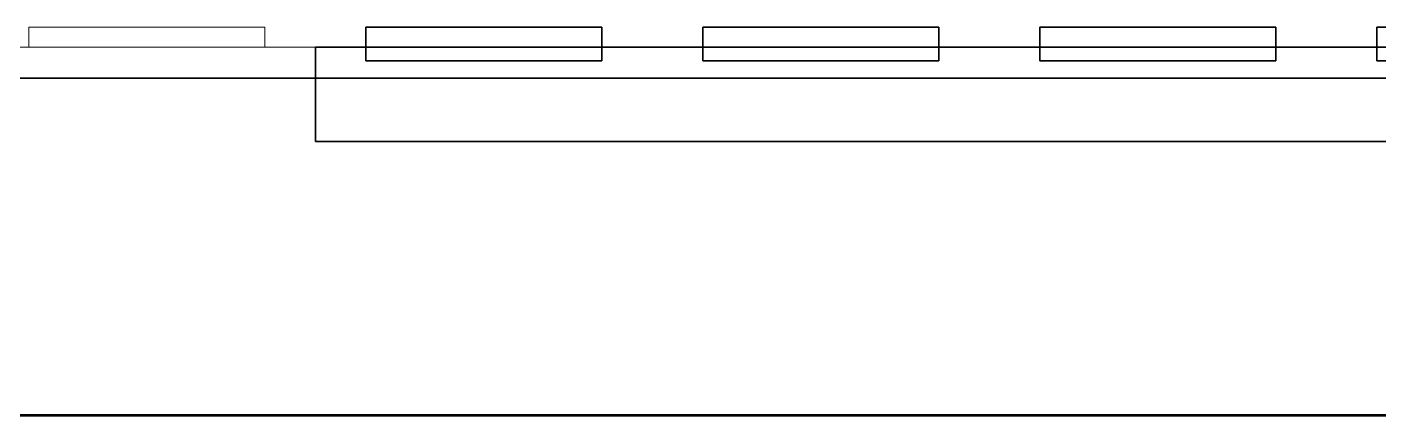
# Model space of a CAD drawing. Header units: millimetres. Extents: x -153298 to 620751, y -313239 to 250031.
# Drawn here: x 126215.1 to 126415.7, y -294559.5 to -294501.8 of the extents above; entities that cross this region are included whole.
import ezdxf

# ---------------------------------------------------------------- set-up
doc = ezdxf.new("R2010")
doc.units = ezdxf.units.MM
for name, color, linetype, lineweight in [('A-FLOR-LEVL', 7, 'Continuous', 35), ('A-FLOR-LEVL-E', 7, 'Continuous', 35), ('A-GENM', 7, 'Continuous', 9)]:
    doc.layers.add(name, color=color, linetype=linetype, lineweight=lineweight)

# ---------------------------------------------------------------- blocks, each defined once
blk = doc.blocks.new('Ramp - Ramp-6647670-2120-01 ENTRANCE 1 SECTION A')
at = {"layer": 'A-FLOR-LEVL', "color": 7}
for p, q in [((-856476.19, 101937.4), (-858376.19, 101937.4)), ((-858376.19, 101887.4), (-856476.19, 101887.4))]:
    blk.add_line(p, q, dxfattribs=at)
at = {"layer": 'A-FLOR-LEVL-E', "color": 7}
blk.add_line((-856476.19, 101887.23), (-858176.85, 101887.23), dxfattribs=at)
blk = doc.blocks.new('DPA_GM_Tactile Tile Line Base - Decision Tactile-4203949-2120-01 ENTRANCE 1 SECTION A')
at = {"layer": 'A-GENM', "color": 7}
for p, q in [((-856984.87, 101945), (-856984.87, 101940)), ((-856984.87, 101945), (-856984.87, 101942)), ((-856984.87, 101945), (-856984.87, 101942)), ((-856984.87, 101945), (-856984.87, 101942)), ((-856984.87, 101945), (-856984.87, 101942)), ((-856984.87, 101945), (-856984.87, 101942)), ((-856984.87, 101945), (-856984.87, 101942)), ((-856984.87, 101945), (-856984.87, 101942)), ((-856984.87, 101945), (-856984.87, 101942)), ((-856984.87, 101945), (-856984.87, 101942)), ((-856984.87, 101945), (-856984.87, 101942)), ((-856984.87, 101945), (-856984.87, 101942)), ((-856984.87, 101945), (-856984.87, 101942)), ((-856984.87, 101945), (-856984.87, 101942)), ((-856984.87, 101945), (-856984.87, 101942)), ((-856984.87, 101945), (-856984.87, 101942)), ((-856984.87, 101945), (-856984.87, 101942)), ((-856984.87, 101945), (-856984.87, 101942)), ((-856984.87, 101945), (-856984.87, 101942)), ((-856984.87, 101945), (-856984.87, 101942)), ((-856967.37, 101945), (-856984.52, 101945)), ((-856976.87, 101945), (-856984.28, 101945)), ((-856984.28, 101945), (-856976.87, 101945)), ((-856976.87, 101945), (-856984.28, 101945)), ((-856984.28, 101945), (-856976.87, 101945)), ((-856976.87, 101945), (-856984.28, 101945)), ((-856984.28, 101945), (-856976.87, 101945)), ((-856976.87, 101945), (-856984.28, 101945)), ((-856984.28, 101945), (-856976.87, 101945)), ((-856976.87, 101945), (-856984.28, 101945)), ((-856984.28, 101945), (-856976.87, 101945)), ((-856976.87, 101945), (-856984.28, 101945)), ((-856984.28, 101945), (-856976.87, 101945)), ((-856976.87, 101945), (-856984.28, 101945)), ((-856984.28, 101945), (-856976.87, 101945)), ((-856976.87, 101945), (-856984.28, 101945)), ((-856984.28, 101945), (-856976.87, 101945)), ((-856976.87, 101945), (-856984.28, 101945)), ((-856984.28, 101945), (-856976.87, 101945)), ((-856976.87, 101945), (-856984.28, 101945)), ((-856984.28, 101945), (-856976.87, 101945)), ((-856976.87, 101945), (-856984.28, 101945)), ((-856984.28, 101945), (-856976.87, 101945)), ((-856976.87, 101945), (-856984.28, 101945)), ((-856984.28, 101945), (-856976.87, 101945)), ((-856976.87, 101945), (-856984.28, 101945)), ((-856984.28, 101945), (-856976.87, 101945)), ((-856976.87, 101945), (-856984.28, 101945)), ((-856984.28, 101945), (-856976.87, 101945)), ((-856976.87, 101945), (-856984.28, 101945)), ((-856984.28, 101945), (-856976.87, 101945)), ((-856976.87, 101945), (-856984.28, 101945)), ((-856984.28, 101945), (-856976.87, 101945)), ((-856976.87, 101945), (-856984.28, 101945)), ((-856984.28, 101945), (-856976.87, 101945)), ((-856976.87, 101945), (-856984.28, 101945)), ((-856984.28, 101945), (-856976.87, 101945)), ((-856976.87, 101945), (-856984.28, 101945)), ((-856984.28, 101945), (-856976.87, 101945)), ((-856967.37, 101945), (-856976.12, 101945)), ((-856976.12, 101945), (-856967.37, 101945)), ((-856967.37, 101945), (-856976.12, 101945)), ((-856976.12, 101945), (-856967.37, 101945)), ((-856967.37, 101945), (-856976.12, 101945)), ((-856976.12, 101945), (-856967.37, 101945)), ((-856967.37, 101945), (-856976.12, 101945)), ((-856976.12, 101945), (-856967.37, 101945)), ((-856967.37, 101945), (-856976.12, 101945)), ((-856976.12, 101945), (-856967.37, 101945)), ((-856967.37, 101945), (-856976.12, 101945)), ((-856976.12, 101945), (-856967.37, 101945)), ((-856967.37, 101945), (-856976.12, 101945)), ((-856976.12, 101945), (-856967.37, 101945)), ((-856967.37, 101945), (-856976.12, 101945)), ((-856976.12, 101945), (-856967.37, 101945)), ((-856967.37, 101945), (-856976.12, 101945)), ((-856976.12, 101945), (-856967.37, 101945)), ((-856967.37, 101945), (-856976.12, 101945)), ((-856976.12, 101945), (-856967.37, 101945)), ((-856967.37, 101945), (-856976.12, 101945)), ((-856976.12, 101945), (-856967.37, 101945)), ((-856967.37, 101945), (-856976.12, 101945)), ((-856976.12, 101945), (-856967.37, 101945)), ((-856967.37, 101945), (-856976.12, 101945)), ((-856976.12, 101945), (-856967.37, 101945)), ((-856967.37, 101945), (-856976.12, 101945)), ((-856976.12, 101945), (-856967.37, 101945)), ((-856967.37, 101945), (-856976.12, 101945)), ((-856976.12, 101945), (-856967.37, 101945)), ((-856967.37, 101945), (-856976.12, 101945)), ((-856976.12, 101945), (-856967.37, 101945)), ((-856967.37, 101945), (-856976.12, 101945)), ((-856976.12, 101945), (-856967.37, 101945)), ((-856967.37, 101945), (-856976.12, 101945)), ((-856976.12, 101945), (-856967.37, 101945)), ((-856967.37, 101945), (-856976.12, 101945)), ((-856976.12, 101945), (-856967.37, 101945)), ((-856950.23, 101945), (-856967.37, 101945)), ((-856967.37, 101945), (-856962.84, 101945)), ((-856962.84, 101945), (-856967.37, 101945)), ((-856967.37, 101945), (-856962.84, 101945)), ((-856962.84, 101945), (-856967.37, 101945)), ((-856967.37, 101945), (-856962.84, 101945)), ((-856962.84, 101945), (-856967.37, 101945)), ((-856967.37, 101945), (-856962.84, 101945)), ((-856962.84, 101945), (-856967.37, 101945)), ((-856967.37, 101945), (-856962.84, 101945)), ((-856962.84, 101945), (-856967.37, 101945)), ((-856967.37, 101945), (-856962.84, 101945)), ((-856962.84, 101945), (-856967.37, 101945)), ((-856967.37, 101945), (-856962.84, 101945)), ((-856962.84, 101945), (-856967.37, 101945)), ((-856967.37, 101945), (-856962.84, 101945)), ((-856962.84, 101945), (-856967.37, 101945)), ((-856967.37, 101945), (-856962.84, 101945)), ((-856962.84, 101945), (-856967.37, 101945)), ((-856967.37, 101945), (-856962.84, 101945)), ((-856962.84, 101945), (-856967.37, 101945)), ((-856967.37, 101945), (-856962.84, 101945)), ((-856962.84, 101945), (-856967.37, 101945)), ((-856967.37, 101945), (-856962.84, 101945)), ((-856962.84, 101945), (-856967.37, 101945)), ((-856967.37, 101945), (-856962.84, 101945)), ((-856962.84, 101945), (-856967.37, 101945)), ((-856967.37, 101945), (-856962.84, 101945)), ((-856962.84, 101945), (-856967.37, 101945)), ((-856967.37, 101945), (-856962.84, 101945)), ((-856962.84, 101945), (-856967.37, 101945)), ((-856967.37, 101945), (-856962.84, 101945)), ((-856962.84, 101945), (-856967.37, 101945)), ((-856967.37, 101945), (-856962.84, 101945)), ((-856962.84, 101945), (-856967.37, 101945)), ((-856967.37, 101945), (-856962.84, 101945)), ((-856962.84, 101945), (-856967.37, 101945)), ((-856967.37, 101945), (-856962.84, 101945)), ((-856962.84, 101945), (-856967.37, 101945)), ((-856962.14, 101945), (-856955, 101945)), ((-856955, 101945), (-856962.14, 101945)), ((-856962.14, 101945), (-856955, 101945)), ((-856955, 101945), (-856962.14, 101945)), ((-856962.14, 101945), (-856955, 101945)), ((-856955, 101945), (-856962.14, 101945)), ((-856962.14, 101945), (-856955, 101945)), ((-856955, 101945), (-856962.14, 101945)), ((-856962.14, 101945), (-856955, 101945)), ((-856955, 101945), (-856962.14, 101945)), ((-856962.14, 101945), (-856955, 101945)), ((-856955, 101945), (-856962.14, 101945)), ((-856962.14, 101945), (-856955, 101945)), ((-856955, 101945), (-856962.14, 101945)), ((-856962.14, 101945), (-856955, 101945)), ((-856955, 101945), (-856962.14, 101945)), ((-856962.14, 101945), (-856955, 101945)), ((-856955, 101945), (-856962.14, 101945)), ((-856962.14, 101945), (-856955, 101945)), ((-856955, 101945), (-856962.14, 101945)), ((-856962.14, 101945), (-856955, 101945)), ((-856955, 101945), (-856962.14, 101945)), ((-856962.14, 101945), (-856955, 101945)), ((-856955, 101945), (-856962.14, 101945)), ((-856962.14, 101945), (-856955, 101945)), ((-856955, 101945), (-856962.14, 101945)), ((-856962.14, 101945), (-856955, 101945)), ((-856955, 101945), (-856962.14, 101945)), ((-856962.14, 101945), (-856955, 101945)), ((-856955, 101945), (-856962.14, 101945)), ((-856962.14, 101945), (-856955, 101945)), ((-856955, 101945), (-856962.14, 101945)), ((-856962.14, 101945), (-856955, 101945)), ((-856955, 101945), (-856962.14, 101945)), ((-856962.14, 101945), (-856955, 101945)), ((-856955, 101945), (-856962.14, 101945)), ((-856962.14, 101945), (-856955, 101945)), ((-856955, 101945), (-856962.14, 101945)), ((-856954.82, 101945), (-856950.47, 101945)), ((-856950.47, 101945), (-856954.82, 101945)), ((-856954.82, 101945), (-856950.47, 101945)), ((-856950.47, 101945), (-856954.82, 101945)), ((-856954.82, 101945), (-856950.47, 101945)), ((-856950.47, 101945), (-856954.82, 101945)), ((-856954.82, 101945), (-856950.47, 101945)), ((-856950.47, 101945), (-856954.82, 101945)), ((-856954.82, 101945), (-856950.47, 101945)), ((-856950.47, 101945), (-856954.82, 101945)), ((-856954.82, 101945), (-856950.47, 101945)), ((-856950.47, 101945), (-856954.82, 101945)), ((-856954.82, 101945), (-856950.47, 101945)), ((-856950.47, 101945), (-856954.82, 101945)), ((-856954.82, 101945), (-856950.47, 101945)), ((-856950.47, 101945), (-856954.82, 101945)), ((-856954.82, 101945), (-856950.47, 101945)), ((-856950.47, 101945), (-856954.82, 101945)), ((-856954.82, 101945), (-856950.47, 101945)), ((-856950.47, 101945), (-856954.82, 101945)), ((-856954.82, 101945), (-856950.47, 101945)), ((-856950.47, 101945), (-856954.82, 101945)), ((-856954.82, 101945), (-856950.47, 101945)), ((-856950.47, 101945), (-856954.82, 101945)), ((-856954.82, 101945), (-856950.47, 101945)), ((-856950.47, 101945), (-856954.82, 101945)), ((-856954.82, 101945), (-856950.47, 101945)), ((-856950.47, 101945), (-856954.82, 101945)), ((-856954.82, 101945), (-856950.47, 101945)), ((-856950.47, 101945), (-856954.82, 101945)), ((-856954.82, 101945), (-856950.47, 101945)), ((-856950.47, 101945), (-856954.82, 101945)), ((-856954.82, 101945), (-856950.47, 101945)), ((-856950.47, 101945), (-856954.82, 101945)), ((-856954.82, 101945), (-856950.47, 101945)), ((-856950.47, 101945), (-856954.82, 101945)), ((-856954.82, 101945), (-856950.47, 101945)), ((-856950.47, 101945), (-856954.82, 101945)), ((-856949.87, 101940), (-856949.87, 101945)), ((-856949.87, 101942), (-856949.87, 101945)), ((-856949.87, 101942), (-856949.87, 101945)), ((-856949.87, 101942), (-856949.87, 101945)), ((-856949.87, 101942), (-856949.87, 101945)), ((-856949.87, 101942), (-856949.87, 101945)), ((-856949.87, 101942), (-856949.87, 101945)), ((-856949.87, 101942), (-856949.87, 101945)), ((-856949.87, 101942), (-856949.87, 101945)), ((-856949.87, 101942), (-856949.87, 101945)), ((-856949.87, 101942), (-856949.87, 101945)), ((-856949.87, 101942), (-856949.87, 101945)), ((-856949.87, 101942), (-856949.87, 101945)), ((-856949.87, 101942), (-856949.87, 101945)), ((-856949.87, 101942), (-856949.87, 101945)), ((-856949.87, 101942), (-856949.87, 101945)), ((-856949.87, 101942), (-856949.87, 101945)), ((-856949.87, 101942), (-856949.87, 101945)), ((-856949.87, 101942), (-856949.87, 101945)), ((-856949.87, 101942), (-856949.87, 101945)), ((-856934.87, 101945), (-856934.87, 101940)), ((-856934.87, 101945), (-856934.87, 101942)), ((-856934.87, 101945), (-856934.87, 101942)), ((-856934.87, 101945), (-856934.87, 101942)), ((-856934.87, 101945), (-856934.87, 101942)), ((-856934.87, 101945), (-856934.87, 101942)), ((-856934.87, 101945), (-856934.87, 101942)), ((-856934.87, 101945), (-856934.87, 101942)), ((-856934.87, 101945), (-856934.87, 101942)), ((-856934.87, 101945), (-856934.87, 101942)), ((-856934.87, 101945), (-856934.87, 101942)), ((-856934.87, 101945), (-856934.87, 101942)), ((-856934.87, 101945), (-856934.87, 101942)), ((-856934.87, 101945), (-856934.87, 101942)), ((-856934.87, 101945), (-856934.87, 101942)), ((-856934.87, 101945), (-856934.87, 101942)), ((-856934.87, 101945), (-856934.87, 101942)), ((-856934.87, 101945), (-856934.87, 101942)), ((-856934.87, 101945), (-856934.87, 101942)), ((-856934.87, 101945), (-856934.87, 101942)), ((-856933.29, 101945), (-856934.52, 101945)), ((-856932.96, 101945), (-856934.28, 101945)), ((-856934.28, 101945), (-856932.96, 101945)), ((-856932.96, 101945), (-856934.28, 101945)), ((-856934.28, 101945), (-856932.96, 101945)), ((-856932.96, 101945), (-856934.28, 101945)), ((-856934.28, 101945), (-856932.96, 101945)), ((-856932.96, 101945), (-856934.28, 101945)), ((-856934.28, 101945), (-856932.96, 101945)), ((-856932.96, 101945), (-856934.28, 101945)), ((-856934.28, 101945), (-856932.96, 101945)), ((-856932.96, 101945), (-856934.28, 101945)), ((-856934.28, 101945), (-856932.96, 101945)), ((-856932.96, 101945), (-856934.28, 101945)), ((-856934.28, 101945), (-856932.96, 101945)), ((-856932.96, 101945), (-856934.28, 101945)), ((-856934.28, 101945), (-856932.96, 101945)), ((-856932.96, 101945), (-856934.28, 101945)), ((-856934.28, 101945), (-856932.96, 101945)), ((-856932.96, 101945), (-856934.28, 101945)), ((-856934.28, 101945), (-856932.96, 101945)), ((-856932.96, 101945), (-856934.28, 101945)), ((-856934.28, 101945), (-856932.96, 101945)), ((-856932.96, 101945), (-856934.28, 101945)), ((-856934.28, 101945), (-856932.96, 101945)), ((-856932.96, 101945), (-856934.28, 101945)), ((-856934.28, 101945), (-856932.96, 101945)), ((-856932.96, 101945), (-856934.28, 101945)), ((-856934.28, 101945), (-856932.96, 101945)), ((-856932.96, 101945), (-856934.28, 101945)), ((-856934.28, 101945), (-856932.96, 101945)), ((-856932.96, 101945), (-856934.28, 101945)), ((-856934.28, 101945), (-856932.96, 101945)), ((-856932.96, 101945), (-856934.28, 101945)), ((-856934.28, 101945), (-856932.96, 101945)), ((-856932.96, 101945), (-856934.28, 101945)), ((-856934.28, 101945), (-856932.96, 101945)), ((-856932.96, 101945), (-856934.28, 101945)), ((-856934.28, 101945), (-856932.96, 101945)), ((-856918.23, 101945), (-856932.93, 101945)), ((-856918.23, 101945), (-856932.53, 101945)), ((-856932.53, 101945), (-856918.23, 101945)), ((-856918.23, 101945), (-856932.53, 101945)), ((-856932.53, 101945), (-856918.23, 101945)), ((-856918.23, 101945), (-856932.53, 101945)), ((-856932.53, 101945), (-856918.23, 101945)), ((-856918.23, 101945), (-856932.53, 101945)), ((-856932.53, 101945), (-856918.23, 101945)), ((-856918.23, 101945), (-856932.53, 101945)), ((-856932.53, 101945), (-856918.23, 101945)), ((-856918.23, 101945), (-856932.53, 101945)), ((-856932.53, 101945), (-856918.23, 101945)), ((-856918.23, 101945), (-856932.53, 101945)), ((-856932.53, 101945), (-856918.23, 101945)), ((-856918.23, 101945), (-856932.53, 101945)), ((-856932.53, 101945), (-856918.23, 101945)), ((-856918.23, 101945), (-856932.53, 101945)), ((-856932.53, 101945), (-856918.23, 101945)), ((-856918.23, 101945), (-856932.53, 101945)), ((-856932.53, 101945), (-856918.23, 101945)), ((-856918.23, 101945), (-856932.53, 101945)), ((-856932.53, 101945), (-856918.23, 101945)), ((-856918.23, 101945), (-856932.53, 101945)), ((-856932.53, 101945), (-856918.23, 101945)), ((-856918.23, 101945), (-856932.53, 101945)), ((-856932.53, 101945), (-856918.23, 101945)), ((-856918.23, 101945), (-856932.53, 101945)), ((-856932.53, 101945), (-856918.23, 101945)), ((-856918.23, 101945), (-856932.53, 101945)), ((-856932.53, 101945), (-856918.23, 101945)), ((-856918.23, 101945), (-856932.53, 101945)), ((-856932.53, 101945), (-856918.23, 101945)), ((-856918.23, 101945), (-856932.53, 101945)), ((-856932.53, 101945), (-856918.23, 101945)), ((-856918.23, 101945), (-856932.53, 101945)), ((-856932.53, 101945), (-856918.23, 101945)), ((-856918.23, 101945), (-856932.53, 101945)), ((-856932.53, 101945), (-856918.23, 101945)), ((-856903.57, 101945), (-856917.37, 101945)), ((-856917.37, 101945), (-856900.47, 101945)), ((-856900.47, 101945), (-856917.37, 101945)), ((-856917.37, 101945), (-856900.47, 101945)), ((-856900.47, 101945), (-856917.37, 101945)), ((-856917.37, 101945), (-856900.47, 101945)), ((-856900.47, 101945), (-856917.37, 101945)), ((-856917.37, 101945), (-856900.47, 101945)), ((-856900.47, 101945), (-856917.37, 101945)), ((-856917.37, 101945), (-856900.47, 101945)), ((-856900.47, 101945), (-856917.37, 101945)), ((-856917.37, 101945), (-856900.47, 101945)), ((-856900.47, 101945), (-856917.37, 101945)), ((-856917.37, 101945), (-856900.47, 101945)), ((-856900.47, 101945), (-856917.37, 101945)), ((-856917.37, 101945), (-856900.47, 101945)), ((-856900.47, 101945), (-856917.37, 101945)), ((-856917.37, 101945), (-856900.47, 101945)), ((-856900.47, 101945), (-856917.37, 101945)), ((-856917.37, 101945), (-856900.47, 101945)), ((-856900.47, 101945), (-856917.37, 101945)), ((-856917.37, 101945), (-856900.47, 101945)), ((-856900.47, 101945), (-856917.37, 101945)), ((-856917.37, 101945), (-856900.47, 101945)), ((-856900.47, 101945), (-856917.37, 101945)), ((-856917.37, 101945), (-856900.47, 101945)), ((-856900.47, 101945), (-856917.37, 101945)), ((-856917.37, 101945), (-856900.47, 101945)), ((-856900.47, 101945), (-856917.37, 101945)), ((-856917.37, 101945), (-856900.47, 101945)), ((-856900.47, 101945), (-856917.37, 101945)), ((-856917.37, 101945), (-856900.47, 101945)), ((-856900.47, 101945), (-856917.37, 101945)), ((-856917.37, 101945), (-856900.47, 101945)), ((-856900.47, 101945), (-856917.37, 101945)), ((-856917.37, 101945), (-856900.47, 101945)), ((-856900.47, 101945), (-856917.37, 101945)), ((-856917.37, 101945), (-856900.47, 101945)), ((-856900.47, 101945), (-856917.37, 101945)), ((-856900.23, 101945), (-856903.52, 101945)), ((-856899.87, 101940), (-856899.87, 101945)), ((-856899.87, 101942), (-856899.87, 101945)), ((-856899.87, 101942), (-856899.87, 101945)), ((-856899.87, 101942), (-856899.87, 101945)), ((-856899.87, 101942), (-856899.87, 101945)), ((-856899.87, 101942), (-856899.87, 101945)), ((-856899.87, 101942), (-856899.87, 101945)), ((-856899.87, 101942), (-856899.87, 101945)), ((-856899.87, 101942), (-856899.87, 101945)), ((-856899.87, 101942), (-856899.87, 101945)), ((-856899.87, 101942), (-856899.87, 101945)), ((-856899.87, 101942), (-856899.87, 101945)), ((-856899.87, 101942), (-856899.87, 101945)), ((-856899.87, 101942), (-856899.87, 101945)), ((-856899.87, 101942), (-856899.87, 101945)), ((-856899.87, 101942), (-856899.87, 101945)), ((-856899.87, 101942), (-856899.87, 101945)), ((-856899.87, 101942), (-856899.87, 101945)), ((-856899.87, 101942), (-856899.87, 101945)), ((-856899.87, 101942), (-856899.87, 101945)), ((-856884.87, 101945), (-856884.87, 101940)), ((-856884.87, 101945), (-856884.87, 101942)), ((-856884.87, 101945), (-856884.87, 101942)), ((-856884.87, 101945), (-856884.87, 101942)), ((-856884.87, 101945), (-856884.87, 101942)), ((-856884.87, 101945), (-856884.87, 101942)), ((-856884.87, 101945), (-856884.87, 101942)), ((-856884.87, 101945), (-856884.87, 101942)), ((-856884.87, 101945), (-856884.87, 101942)), ((-856884.87, 101945), (-856884.87, 101942)), ((-856884.87, 101945), (-856884.87, 101942)), ((-856884.87, 101945), (-856884.87, 101942)), ((-856884.87, 101945), (-856884.87, 101942)), ((-856884.87, 101945), (-856884.87, 101942)), ((-856884.87, 101945), (-856884.87, 101942)), ((-856884.87, 101945), (-856884.87, 101942)), ((-856884.87, 101945), (-856884.87, 101942)), ((-856884.87, 101945), (-856884.87, 101942)), ((-856884.87, 101945), (-856884.87, 101942)), ((-856884.87, 101945), (-856884.87, 101942)), ((-856875.09, 101945), (-856884.52, 101945)), ((-856867.37, 101945), (-856884.28, 101945)), ((-856884.28, 101945), (-856867.37, 101945)), ((-856867.37, 101945), (-856884.28, 101945)), ((-856884.28, 101945), (-856867.37, 101945)), ((-856867.37, 101945), (-856884.28, 101945)), ((-856884.28, 101945), (-856867.37, 101945)), ((-856867.37, 101945), (-856884.28, 101945)), ((-856884.28, 101945), (-856867.37, 101945)), ((-856867.37, 101945), (-856884.28, 101945)), ((-856884.28, 101945), (-856867.37, 101945)), ((-856867.37, 101945), (-856884.28, 101945)), ((-856884.28, 101945), (-856867.37, 101945)), ((-856867.37, 101945), (-856884.28, 101945)), ((-856884.28, 101945), (-856867.37, 101945)), ((-856867.37, 101945), (-856884.28, 101945)), ((-856884.28, 101945), (-856867.37, 101945)), ((-856867.37, 101945), (-856884.28, 101945)), ((-856884.28, 101945), (-856867.37, 101945)), ((-856867.37, 101945), (-856884.28, 101945)), ((-856884.28, 101945), (-856867.37, 101945)), ((-856867.37, 101945), (-856884.28, 101945)), ((-856884.28, 101945), (-856867.37, 101945)), ((-856867.37, 101945), (-856884.28, 101945)), ((-856884.28, 101945), (-856867.37, 101945)), ((-856867.37, 101945), (-856884.28, 101945)), ((-856884.28, 101945), (-856867.37, 101945)), ((-856867.37, 101945), (-856884.28, 101945)), ((-856884.28, 101945), (-856867.37, 101945)), ((-856867.37, 101945), (-856884.28, 101945)), ((-856884.28, 101945), (-856867.37, 101945)), ((-856867.37, 101945), (-856884.28, 101945)), ((-856884.28, 101945), (-856867.37, 101945)), ((-856867.37, 101945), (-856884.28, 101945)), ((-856884.28, 101945), (-856867.37, 101945)), ((-856867.37, 101945), (-856884.28, 101945)), ((-856884.28, 101945), (-856867.37, 101945)), ((-856867.37, 101945), (-856884.28, 101945)), ((-856884.28, 101945), (-856867.37, 101945)), ((-856867.37, 101945), (-856874.29, 101945)), ((-856859.66, 101945), (-856866.94, 101945)), ((-856866.94, 101945), (-856859.57, 101945)), ((-856859.57, 101945), (-856866.94, 101945)), ((-856866.94, 101945), (-856859.57, 101945)), ((-856859.57, 101945), (-856866.94, 101945)), ((-856866.94, 101945), (-856859.57, 101945)), ((-856859.57, 101945), (-856866.94, 101945)), ((-856866.94, 101945), (-856859.57, 101945)), ((-856859.57, 101945), (-856866.94, 101945)), ((-856866.94, 101945), (-856859.57, 101945)), ((-856859.57, 101945), (-856866.94, 101945)), ((-856866.94, 101945), (-856859.57, 101945)), ((-856859.57, 101945), (-856866.94, 101945)), ((-856866.94, 101945), (-856859.57, 101945)), ((-856859.57, 101945), (-856866.94, 101945)), ((-856866.94, 101945), (-856859.57, 101945)), ((-856859.57, 101945), (-856866.94, 101945)), ((-856866.94, 101945), (-856859.57, 101945)), ((-856859.57, 101945), (-856866.94, 101945)), ((-856866.94, 101945), (-856859.57, 101945)), ((-856859.57, 101945), (-856866.94, 101945)), ((-856866.94, 101945), (-856859.57, 101945)), ((-856859.57, 101945), (-856866.94, 101945)), ((-856866.94, 101945), (-856859.57, 101945)), ((-856859.57, 101945), (-856866.94, 101945)), ((-856866.94, 101945), (-856859.57, 101945)), ((-856859.57, 101945), (-856866.94, 101945)), ((-856866.94, 101945), (-856859.57, 101945)), ((-856859.57, 101945), (-856866.94, 101945)), ((-856866.94, 101945), (-856859.57, 101945)), ((-856859.57, 101945), (-856866.94, 101945)), ((-856866.94, 101945), (-856859.57, 101945)), ((-856859.57, 101945), (-856866.94, 101945)), ((-856866.94, 101945), (-856859.57, 101945)), ((-856859.57, 101945), (-856866.94, 101945)), ((-856866.94, 101945), (-856859.57, 101945)), ((-856859.57, 101945), (-856866.94, 101945)), ((-856866.94, 101945), (-856859.57, 101945)), ((-856859.57, 101945), (-856866.94, 101945)), ((-856852.2, 101945), (-856859.62, 101945)), ((-856858.62, 101945), (-856852.28, 101945)), ((-856852.28, 101945), (-856858.62, 101945)), ((-856858.62, 101945), (-856852.28, 101945)), ((-856852.28, 101945), (-856858.62, 101945)), ((-856858.62, 101945), (-856852.28, 101945)), ((-856852.28, 101945), (-856858.62, 101945)), ((-856858.62, 101945), (-856852.28, 101945)), ((-856852.28, 101945), (-856858.62, 101945)), ((-856858.62, 101945), (-856852.28, 101945)), ((-856852.28, 101945), (-856858.62, 101945)), ((-856858.62, 101945), (-856852.28, 101945)), ((-856852.28, 101945), (-856858.62, 101945)), ((-856858.62, 101945), (-856852.28, 101945)), ((-856852.28, 101945), (-856858.62, 101945)), ((-856858.62, 101945), (-856852.28, 101945)), ((-856852.28, 101945), (-856858.62, 101945)), ((-856858.62, 101945), (-856852.28, 101945)), ((-856852.28, 101945), (-856858.62, 101945)), ((-856858.62, 101945), (-856852.28, 101945)), ((-856852.28, 101945), (-856858.62, 101945)), ((-856858.62, 101945), (-856852.28, 101945)), ((-856852.28, 101945), (-856858.62, 101945)), ((-856858.62, 101945), (-856852.28, 101945)), ((-856852.28, 101945), (-856858.62, 101945)), ((-856858.62, 101945), (-856852.28, 101945)), ((-856852.28, 101945), (-856858.62, 101945)), ((-856858.62, 101945), (-856852.28, 101945)), ((-856852.28, 101945), (-856858.62, 101945)), ((-856858.62, 101945), (-856852.28, 101945)), ((-856852.28, 101945), (-856858.62, 101945)), ((-856858.62, 101945), (-856852.28, 101945)), ((-856852.28, 101945), (-856858.62, 101945)), ((-856858.62, 101945), (-856852.28, 101945)), ((-856852.28, 101945), (-856858.62, 101945)), ((-856858.62, 101945), (-856852.28, 101945)), ((-856852.28, 101945), (-856858.62, 101945)), ((-856858.62, 101945), (-856852.28, 101945)), ((-856852.28, 101945), (-856858.62, 101945)), ((-856852.22, 101945), (-856850.47, 101945)), ((-856850.47, 101945), (-856852.22, 101945)), ((-856852.22, 101945), (-856850.47, 101945)), ((-856850.47, 101945), (-856852.22, 101945)), ((-856852.22, 101945), (-856850.47, 101945)), ((-856850.47, 101945), (-856852.22, 101945)), ((-856852.22, 101945), (-856850.47, 101945)), ((-856850.47, 101945), (-856852.22, 101945)), ((-856852.22, 101945), (-856850.47, 101945)), ((-856850.47, 101945), (-856852.22, 101945)), ((-856852.22, 101945), (-856850.47, 101945)), ((-856850.47, 101945), (-856852.22, 101945)), ((-856852.22, 101945), (-856850.47, 101945)), ((-856850.47, 101945), (-856852.22, 101945)), ((-856852.22, 101945), (-856850.47, 101945)), ((-856850.47, 101945), (-856852.22, 101945)), ((-856852.22, 101945), (-856850.47, 101945)), ((-856850.47, 101945), (-856852.22, 101945)), ((-856852.22, 101945), (-856850.47, 101945)), ((-856850.47, 101945), (-856852.22, 101945)), ((-856852.22, 101945), (-856850.47, 101945)), ((-856850.47, 101945), (-856852.22, 101945)), ((-856852.22, 101945), (-856850.47, 101945)), ((-856850.47, 101945), (-856852.22, 101945)), ((-856852.22, 101945), (-856850.47, 101945)), ((-856850.47, 101945), (-856852.22, 101945)), ((-856852.22, 101945), (-856850.47, 101945)), ((-856850.47, 101945), (-856852.22, 101945)), ((-856852.22, 101945), (-856850.47, 101945)), ((-856850.47, 101945), (-856852.22, 101945)), ((-856852.22, 101945), (-856850.47, 101945)), ((-856850.47, 101945), (-856852.22, 101945)), ((-856852.22, 101945), (-856850.47, 101945)), ((-856850.47, 101945), (-856852.22, 101945)), ((-856852.22, 101945), (-856850.47, 101945)), ((-856850.47, 101945), (-856852.22, 101945)), ((-856852.22, 101945), (-856850.47, 101945)), ((-856850.47, 101945), (-856852.22, 101945)), ((-856850.23, 101945), (-856851.46, 101945)), ((-856849.87, 101940), (-856849.87, 101945)), ((-856849.87, 101942), (-856849.87, 101945)), ((-856849.87, 101942), (-856849.87, 101945)), ((-856849.87, 101942), (-856849.87, 101945)), ((-856849.87, 101942), (-856849.87, 101945)), ((-856849.87, 101942), (-856849.87, 101945)), ((-856849.87, 101942), (-856849.87, 101945)), ((-856849.87, 101942), (-856849.87, 101945)), ((-856849.87, 101942), (-856849.87, 101945)), ((-856849.87, 101942), (-856849.87, 101945)), ((-856849.87, 101942), (-856849.87, 101945)), ((-856849.87, 101942), (-856849.87, 101945)), ((-856849.87, 101942), (-856849.87, 101945)), ((-856849.87, 101942), (-856849.87, 101945)), ((-856849.87, 101942), (-856849.87, 101945)), ((-856849.87, 101942), (-856849.87, 101945)), ((-856849.87, 101942), (-856849.87, 101945)), ((-856849.87, 101942), (-856849.87, 101945)), ((-856849.87, 101942), (-856849.87, 101945)), ((-856849.87, 101942), (-856849.87, 101945)), ((-856834.87, 101945), (-856834.87, 101940)), ((-856834.87, 101945), (-856834.87, 101942)), ((-856834.87, 101945), (-856834.87, 101942)), ((-856834.87, 101945), (-856834.87, 101942)), ((-856834.87, 101945), (-856834.87, 101942)), ((-856834.87, 101945), (-856834.87, 101942)), ((-856834.87, 101945), (-856834.87, 101942)), ((-856834.87, 101945), (-856834.87, 101942)), ((-856834.87, 101945), (-856834.87, 101942)), ((-856834.87, 101945), (-856834.87, 101942)), ((-856834.87, 101945), (-856834.87, 101942)), ((-856834.87, 101945), (-856834.87, 101942)), ((-856834.87, 101945), (-856834.87, 101942)), ((-856834.87, 101945), (-856834.87, 101942)), ((-856834.87, 101945), (-856834.87, 101942)), ((-856834.87, 101945), (-856834.87, 101942)), ((-856834.87, 101945), (-856834.87, 101942)), ((-856834.87, 101945), (-856834.87, 101942)), ((-856834.87, 101945), (-856834.87, 101942)), ((-856834.87, 101945), (-856834.87, 101942)), ((-856992.37, 101942), (-856984.87, 101942)), ((-856992.37, 101937.4), (-856992.37, 101942)), ((-856992.37, 101942), (-856984.87, 101942)), ((-856992.37, 101937.4), (-856992.37, 101942)), ((-856992.37, 101942), (-856984.87, 101942)), ((-856992.37, 101937.4), (-856992.37, 101942)), ((-856949.88, 101942), (-856934.87, 101942)), ((-856949.88, 101942), (-856934.87, 101942)), ((-856949.88, 101942), (-856934.87, 101942)), ((-856899.88, 101942), (-856884.87, 101942)), ((-856899.88, 101942), (-856884.87, 101942)), ((-856899.88, 101942), (-856884.87, 101942)), ((-856849.88, 101942), (-856834.87, 101942)), ((-856849.88, 101942), (-856834.87, 101942)), ((-856849.88, 101942), (-856834.87, 101942))]:
    blk.add_line(p, q, dxfattribs=at)
at = {"layer": 'A-GENM', "color": 7, "lineweight": 35}
for p, q in [((-856949.88, 101945), (-856984.87, 101945)), ((-856984.87, 101945), (-856984.87, 101940)), ((-856949.88, 101940), (-856949.88, 101945)), ((-856899.88, 101945), (-856934.87, 101945)), ((-856934.87, 101945), (-856934.87, 101940)), ((-856899.88, 101940), (-856899.88, 101945)), ((-856849.88, 101945), (-856884.87, 101945)), ((-856884.87, 101945), (-856884.87, 101940)), ((-856849.88, 101940), (-856849.88, 101945)), ((-856799.88, 101945), (-856834.87, 101945)), ((-856834.87, 101945), (-856834.87, 101940)), ((-856692.37, 101942), (-856992.37, 101942)), ((-856992.37, 101942), (-856992.37, 101928)), ((-856984.87, 101940), (-856949.88, 101940)), ((-856934.87, 101940), (-856899.88, 101940)), ((-856884.87, 101940), (-856849.88, 101940)), ((-856834.87, 101940), (-856799.88, 101940)), ((-856992.37, 101928), (-856692.37, 101928))]:
    blk.add_line(p, q, dxfattribs=at)
blk = doc.blocks.new('DPA_GM_Tactile Tile Line Base - Decision Tactile-V38-2120-01 ENTRANCE 1 SECTION A')
at = {"layer": 'A-GENM', "color": 7}
for p, q in [((-857034.87, 101945), (-857034.87, 101942)), ((-857006.04, 101945), (-857034.87, 101945)), ((-857034.87, 101945), (-857006.04, 101945)), ((-857034.87, 101945), (-857034.87, 101942)), ((-857006.04, 101945), (-857034.87, 101945)), ((-857034.87, 101945), (-857006.04, 101945)), ((-857034.87, 101945), (-857034.87, 101942)), ((-857006.04, 101945), (-857034.87, 101945)), ((-857034.87, 101945), (-857006.04, 101945)), ((-857034.87, 101945), (-857034.87, 101942)), ((-857006.04, 101945), (-857034.87, 101945)), ((-857034.87, 101945), (-857006.04, 101945)), ((-857034.87, 101945), (-857034.87, 101942)), ((-857006.04, 101945), (-857034.87, 101945)), ((-857034.87, 101945), (-857006.04, 101945)), ((-857034.87, 101945), (-857034.87, 101942)), ((-857006.04, 101945), (-857034.87, 101945)), ((-857034.87, 101945), (-856999.87, 101945)), ((-856999.87, 101945), (-857005, 101945)), ((-857005, 101945), (-856999.87, 101945)), ((-856999.87, 101945), (-857005, 101945)), ((-857005, 101945), (-856999.87, 101945)), ((-856999.87, 101945), (-857005, 101945)), ((-857005, 101945), (-856999.87, 101945)), ((-856999.87, 101945), (-857005, 101945)), ((-857005, 101945), (-856999.87, 101945)), ((-856999.87, 101945), (-857005, 101945)), ((-857005, 101945), (-856999.87, 101945)), ((-856999.87, 101945), (-857005, 101945)), ((-856999.87, 101942), (-856999.87, 101945)), ((-856999.87, 101942), (-856999.87, 101945)), ((-856999.87, 101942), (-856999.87, 101945)), ((-856999.87, 101942), (-856999.87, 101945)), ((-856999.87, 101942), (-856999.87, 101945)), ((-856999.87, 101942), (-856999.87, 101945)), ((-856984.87, 101945), (-856984.87, 101942)), ((-856984.87, 101945), (-856984.87, 101942)), ((-856984.87, 101945), (-856984.87, 101942)), ((-856984.87, 101945), (-856984.87, 101942)), ((-856984.87, 101945), (-856984.87, 101942)), ((-856984.87, 101945), (-856984.87, 101942)), ((-856984.28, 101945), (-856976.87, 101945)), ((-856976.87, 101945), (-856984.28, 101945)), ((-856984.28, 101945), (-856976.87, 101945)), ((-856976.87, 101945), (-856984.28, 101945)), ((-856984.28, 101945), (-856976.87, 101945)), ((-856976.87, 101945), (-856984.28, 101945)), ((-856984.28, 101945), (-856976.87, 101945)), ((-856976.87, 101945), (-856984.28, 101945)), ((-856984.28, 101945), (-856976.87, 101945)), ((-856976.87, 101945), (-856984.28, 101945)), ((-856984.28, 101945), (-856976.87, 101945)), ((-856976.87, 101945), (-856984.28, 101945)), ((-856976.12, 101945), (-856962.84, 101945)), ((-856962.84, 101945), (-856976.12, 101945)), ((-856976.12, 101945), (-856962.84, 101945)), ((-856962.84, 101945), (-856976.12, 101945)), ((-856976.12, 101945), (-856962.84, 101945)), ((-856962.84, 101945), (-856976.12, 101945)), ((-856976.12, 101945), (-856962.84, 101945)), ((-856962.84, 101945), (-856976.12, 101945)), ((-856976.12, 101945), (-856962.84, 101945)), ((-856962.84, 101945), (-856976.12, 101945)), ((-856976.12, 101945), (-856962.84, 101945)), ((-856962.84, 101945), (-856976.12, 101945)), ((-856962.14, 101945), (-856955, 101945)), ((-856955, 101945), (-856962.14, 101945)), ((-856962.14, 101945), (-856955, 101945)), ((-856955, 101945), (-856962.14, 101945)), ((-856962.14, 101945), (-856955, 101945)), ((-856955, 101945), (-856962.14, 101945)), ((-856962.14, 101945), (-856955, 101945)), ((-856955, 101945), (-856962.14, 101945)), ((-856962.14, 101945), (-856955, 101945)), ((-856955, 101945), (-856962.14, 101945)), ((-856962.14, 101945), (-856955, 101945)), ((-856955, 101945), (-856962.14, 101945)), ((-856954.82, 101945), (-856950.47, 101945)), ((-856950.47, 101945), (-856954.82, 101945)), ((-856954.82, 101945), (-856950.47, 101945)), ((-856950.47, 101945), (-856954.82, 101945)), ((-856954.82, 101945), (-856950.47, 101945)), ((-856950.47, 101945), (-856954.82, 101945)), ((-856954.82, 101945), (-856950.47, 101945)), ((-856950.47, 101945), (-856954.82, 101945)), ((-856954.82, 101945), (-856950.47, 101945)), ((-856950.47, 101945), (-856954.82, 101945)), ((-856954.82, 101945), (-856950.47, 101945)), ((-856950.47, 101945), (-856954.82, 101945)), ((-856949.87, 101942), (-856949.87, 101945)), ((-856949.87, 101942), (-856949.87, 101945)), ((-856949.87, 101942), (-856949.87, 101945)), ((-856949.87, 101942), (-856949.87, 101945)), ((-856949.87, 101942), (-856949.87, 101945)), ((-856949.87, 101942), (-856949.87, 101945)), ((-856934.87, 101945), (-856934.87, 101942)), ((-856934.87, 101945), (-856934.87, 101942)), ((-856934.87, 101945), (-856934.87, 101942)), ((-856934.87, 101945), (-856934.87, 101942)), ((-856934.87, 101945), (-856934.87, 101942)), ((-856934.87, 101945), (-856934.87, 101942)), ((-856934.28, 101945), (-856932.96, 101945)), ((-856932.96, 101945), (-856934.28, 101945)), ((-856934.28, 101945), (-856932.96, 101945)), ((-856932.96, 101945), (-856934.28, 101945)), ((-856934.28, 101945), (-856932.96, 101945)), ((-856932.96, 101945), (-856934.28, 101945)), ((-856934.28, 101945), (-856932.96, 101945)), ((-856932.96, 101945), (-856934.28, 101945)), ((-856934.28, 101945), (-856932.96, 101945)), ((-856932.96, 101945), (-856934.28, 101945)), ((-856934.28, 101945), (-856932.96, 101945)), ((-856932.96, 101945), (-856934.28, 101945)), ((-856932.53, 101945), (-856918.23, 101945)), ((-856918.23, 101945), (-856932.53, 101945)), ((-856932.53, 101945), (-856918.23, 101945)), ((-856918.23, 101945), (-856932.53, 101945)), ((-856932.53, 101945), (-856918.23, 101945)), ((-856918.23, 101945), (-856932.53, 101945)), ((-856932.53, 101945), (-856918.23, 101945)), ((-856918.23, 101945), (-856932.53, 101945)), ((-856932.53, 101945), (-856918.23, 101945)), ((-856918.23, 101945), (-856932.53, 101945)), ((-856932.53, 101945), (-856918.23, 101945)), ((-856918.23, 101945), (-856932.53, 101945)), ((-856917.37, 101945), (-856900.47, 101945)), ((-856900.47, 101945), (-856917.37, 101945)), ((-856917.37, 101945), (-856900.47, 101945)), ((-856900.47, 101945), (-856917.37, 101945)), ((-856917.37, 101945), (-856900.47, 101945)), ((-856900.47, 101945), (-856917.37, 101945)), ((-856917.37, 101945), (-856900.47, 101945)), ((-856900.47, 101945), (-856917.37, 101945)), ((-856917.37, 101945), (-856900.47, 101945)), ((-856900.47, 101945), (-856917.37, 101945)), ((-856917.37, 101945), (-856900.47, 101945)), ((-856900.47, 101945), (-856917.37, 101945)), ((-856899.87, 101942), (-856899.87, 101945)), ((-856899.87, 101942), (-856899.87, 101945)), ((-856899.87, 101942), (-856899.87, 101945)), ((-856899.87, 101942), (-856899.87, 101945)), ((-856899.87, 101942), (-856899.87, 101945)), ((-856899.87, 101942), (-856899.87, 101945)), ((-856884.87, 101945), (-856884.87, 101942)), ((-856884.87, 101945), (-856884.87, 101942)), ((-856884.87, 101945), (-856884.87, 101942)), ((-856884.87, 101945), (-856884.87, 101942)), ((-856884.87, 101945), (-856884.87, 101942)), ((-856884.87, 101945), (-856884.87, 101942)), ((-856884.28, 101945), (-856867.37, 101945)), ((-856867.37, 101945), (-856884.28, 101945)), ((-856884.28, 101945), (-856867.37, 101945)), ((-856867.37, 101945), (-856884.28, 101945)), ((-856884.28, 101945), (-856867.37, 101945)), ((-856867.37, 101945), (-856884.28, 101945)), ((-856884.28, 101945), (-856867.37, 101945)), ((-856867.37, 101945), (-856884.28, 101945)), ((-856884.28, 101945), (-856867.37, 101945)), ((-856867.37, 101945), (-856884.28, 101945)), ((-856884.28, 101945), (-856867.37, 101945)), ((-856867.37, 101945), (-856884.28, 101945)), ((-856866.94, 101945), (-856859.57, 101945)), ((-856859.57, 101945), (-856866.94, 101945)), ((-856866.94, 101945), (-856859.57, 101945)), ((-856859.57, 101945), (-856866.94, 101945)), ((-856866.94, 101945), (-856859.57, 101945)), ((-856859.57, 101945), (-856866.94, 101945)), ((-856866.94, 101945), (-856859.57, 101945)), ((-856859.57, 101945), (-856866.94, 101945)), ((-856866.94, 101945), (-856859.57, 101945)), ((-856859.57, 101945), (-856866.94, 101945)), ((-856866.94, 101945), (-856859.57, 101945)), ((-856859.57, 101945), (-856866.94, 101945)), ((-856858.62, 101945), (-856852.28, 101945)), ((-856852.28, 101945), (-856858.62, 101945)), ((-856858.62, 101945), (-856852.28, 101945)), ((-856852.28, 101945), (-856858.62, 101945)), ((-856858.62, 101945), (-856852.28, 101945)), ((-856852.28, 101945), (-856858.62, 101945)), ((-856858.62, 101945), (-856852.28, 101945)), ((-856852.28, 101945), (-856858.62, 101945)), ((-856858.62, 101945), (-856852.28, 101945)), ((-856852.28, 101945), (-856858.62, 101945)), ((-856858.62, 101945), (-856852.28, 101945)), ((-856852.28, 101945), (-856858.62, 101945)), ((-856852.22, 101945), (-856850.47, 101945)), ((-856850.47, 101945), (-856852.22, 101945)), ((-856852.22, 101945), (-856850.47, 101945)), ((-856850.47, 101945), (-856852.22, 101945)), ((-856852.22, 101945), (-856850.47, 101945)), ((-856850.47, 101945), (-856852.22, 101945)), ((-856852.22, 101945), (-856850.47, 101945)), ((-856850.47, 101945), (-856852.22, 101945)), ((-856852.22, 101945), (-856850.47, 101945)), ((-856850.47, 101945), (-856852.22, 101945)), ((-856852.22, 101945), (-856850.47, 101945)), ((-856850.47, 101945), (-856852.22, 101945)), ((-856849.87, 101942), (-856849.87, 101945)), ((-856849.87, 101942), (-856849.87, 101945)), ((-856849.87, 101942), (-856849.87, 101945)), ((-856849.87, 101942), (-856849.87, 101945)), ((-856849.87, 101942), (-856849.87, 101945)), ((-856849.87, 101942), (-856849.87, 101945)), ((-856834.87, 101945), (-856834.87, 101942)), ((-856834.87, 101945), (-856834.87, 101942)), ((-856834.87, 101945), (-856834.87, 101942)), ((-856834.87, 101945), (-856834.87, 101942)), ((-856834.87, 101945), (-856834.87, 101942)), ((-856834.87, 101945), (-856834.87, 101942)), ((-857292.37, 101942), (-856992.37, 101942)), ((-856992.37, 101942), (-857000.47, 101942)), ((-856992.37, 101937.4), (-856992.37, 101942)), ((-856992.37, 101937.57), (-856992.37, 101942)), ((-856992.37, 101942), (-856984.87, 101942)), ((-856984.87, 101942), (-856992.37, 101942)), ((-856992.37, 101942), (-856992.37, 101937.4)), ((-856992.37, 101937.57), (-856992.37, 101942)), ((-856949.88, 101942), (-856934.87, 101942)), ((-856934.87, 101942), (-856949.88, 101942)), ((-856899.88, 101942), (-856884.87, 101942)), ((-856884.87, 101942), (-856899.88, 101942)), ((-856849.88, 101942), (-856834.87, 101942)), ((-856834.87, 101942), (-856849.88, 101942))]:
    blk.add_line(p, q, dxfattribs=at)

msp = doc.modelspace()

# ---------------------------------------------------------------- block references
at = {"layer": 'A-FLOR-LEVL-E', "color": 7}
msp.add_blockref('Ramp - Ramp-6647670-2120-01 ENTRANCE 1 SECTION A', (983250.2539, -396446.753), dxfattribs=at)
at = {"layer": 'A-GENM', "color": 7}
for name in ['DPA_GM_Tactile Tile Line Base - Decision Tactile-V38-2120-01 ENTRANCE 1 SECTION A', 'DPA_GM_Tactile Tile Line Base - Decision Tactile-4203949-2120-01 ENTRANCE 1 SECTION A']:
    msp.add_blockref(name, (983250.2539, -396446.753), dxfattribs=at)

doc.saveas('drawing.dxf')
